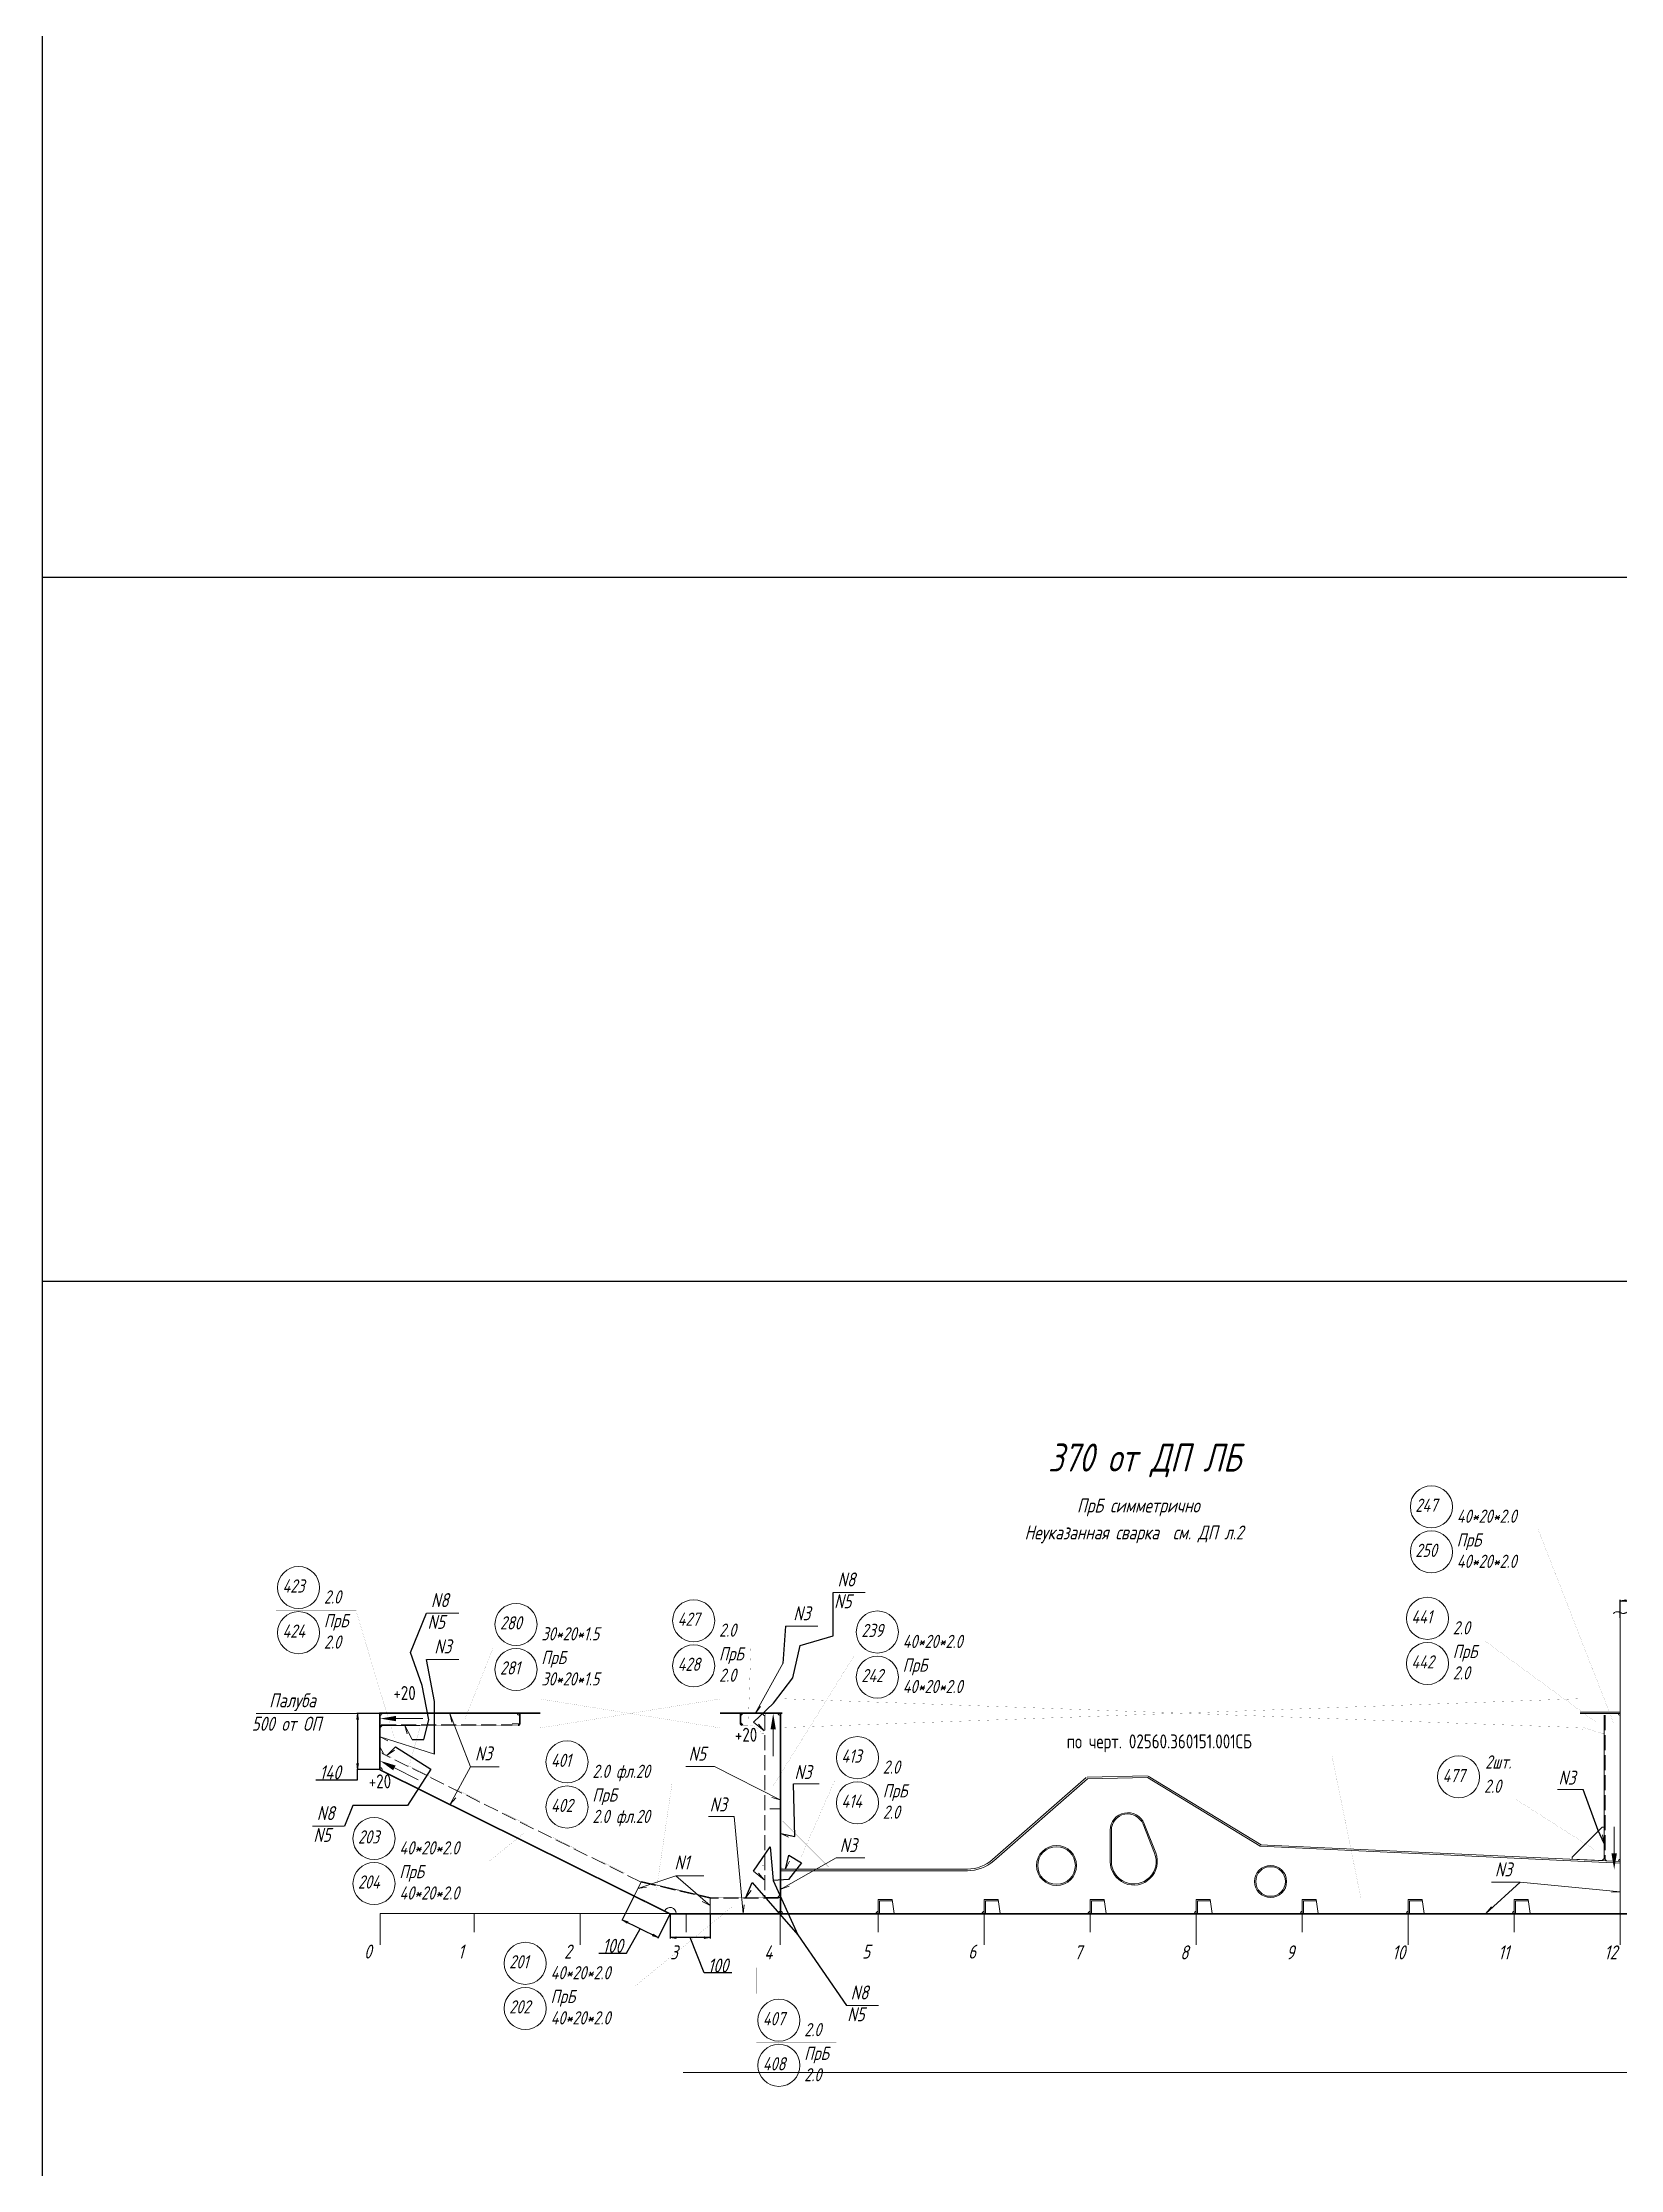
# Model space of a CAD drawing. Header units: millimetres. Extents: x 77380 to 135900, y -26587 to 17301.
# Drawn here: x 81559 to 85504, y -16652 to -11336 of the extents above; entities that cross this region are included whole.
import ezdxf

# ---------------------------------------------------------------- set-up
doc = ezdxf.new("R2010")
doc.units = ezdxf.units.MM
for name, pattern in [('K5LT32768', [0]), ('K5LT32769', [50, 37.5, -12.5]), ('K5LT32770', [0]), ('K5LT32771', [50, 37.5, -12.5]), ('K5LT32772', [0]), ('K5LT32773', [50, 37.5, -12.5]), ('K5LT32774', [850.2, 600, -125, 0.2, -125]), ('K5LT32777', [0]), ('K5LT32780', [0]), ('K5LT32781', [0]), ('K5LT32831', [0]), ('K5LT32835', [0]), ('K5LT_THIN', [0])]:
    doc.linetypes.add(name, pattern=pattern)
doc.layers.add('-1', color=7, linetype='Continuous')
doc.layers.add('4001', color=7, linetype='Continuous')
doc.layers.add('РАЗМЕРЫ', color=3, linetype='Continuous', lineweight=25)
doc.styles.add('KDIMTEXTSTYLE', font='GOST_AU.SHX', dxfattribs={"width": 0.96, "oblique": 15, "height": 5})
doc.styles.add('KTEXTSTYLE', font='GOST_AU.SHX', dxfattribs={"width": 0.96, "height": 5})
doc.dimstyles.new('KDIMSTYLE (1.00)', dxfattribs={"dimtxt": 5, "dimasz": 1, "dimexe": 2, "dimexo": 0, "dimgap": 1, "dimtad": 1, "dimtxsty": 'KDIMTEXTSTYLE', "dimsah": 1, "dimcen": 0, "dimdle": 1, "dimadec": 0, "dimazin": 0, "dimtfac": 0.667, "dimtmove": 0, "dimatfit": 3, "dimfxl": 1, "dimtvp": 1, "dimtolj": 1, "dimtzin": 0, "dimarcsym": 0})

# ---------------------------------------------------------------- blocks, each defined once
blk = doc.blocks.new('KDIMARROW_01')
blk.add_hatch(color=0).paths.add_polyline_path([(0, 0), (-15, 2), (-13.5, 0), (-15, -2)])
at = {"color": 0, "linetype": 'K5LT_THIN', "lineweight": 18}
for p, q in [((-13.5, 0), (-15, 2)), ((-15, 2), (0, 0)), ((0, 0), (-15, -2)), ((-15, -2), (-13.5, 0))]:
    blk.add_line(p, q, dxfattribs=at)
at = {"layer": '4001', "color": 0, "linetype": 'K5LT_THIN', "lineweight": 18}
blk.add_line((0, 0), (-1, 0), dxfattribs=at)
blk = doc.blocks.new('*D600')
at = {"layer": 'Defpoints', "color": 0}
for p in [(85888.1, -15230.4), (85503.1, -15273.1), (85888.1, -15273.1)]:
    blk.add_point(p, dxfattribs=at)
at = {"layer": 'РАЗМЕРЫ', "color": 0, "lineweight": -2}
for p, q in [((85503.1, -15273.1), (85503.1, -15228.4)), ((85504.1, -15230.4), (85887.1, -15230.4)), ((85888.1, -15273.1), (85888.1, -15228.4))]:
    blk.add_line(p, q, dxfattribs=at)
at = {"layer": 'РАЗМЕРЫ', "color": 0, "lineweight": -2, "rotation": 180}
blk.add_blockref('KDIMARROW_01', (85503.1, -15230.4), dxfattribs=at)
at = {"layer": 'РАЗМЕРЫ', "color": 0, "lineweight": -2}
blk.add_blockref('KDIMARROW_01', (85888.1, -15230.4), dxfattribs=at)
at = {"layer": 'РАЗМЕРЫ', "color": 7, "insert": (85695.6, -15211.2), "char_height": 5, "attachment_point": 5, "style": 'KDIMTEXTSTYLE'}
blk.add_mtext('\\A1;\\H35.0;\\W0.965;\\Q15;\\H35.0;\\W0.965;\\Q15;\\Q15;385', dxfattribs=at)
blk = doc.blocks.new('*D601')
at = {"layer": 'Defpoints', "color": 0}
for p in [(83128.1, -16012.1), (83228.1, -16012.1), (83128.1, -16072.5)]:
    blk.add_point(p, dxfattribs=at)
at = {"layer": 'РАЗМЕРЫ', "color": 0, "lineweight": -2}
for p, q in [((83128.1, -16012.1), (83128.1, -16074.5)), ((83228.1, -16012.1), (83228.1, -16074.5)), ((83227.1, -16072.5), (83129.1, -16072.5)), ((83213.1, -16160.6), (83178.1, -16072.5)), ((83282.7, -16160.6), (83213.1, -16160.6))]:
    blk.add_line(p, q, dxfattribs=at)
at = {"layer": 'РАЗМЕРЫ', "color": 0, "lineweight": -2, "rotation": 180}
blk.add_blockref('KDIMARROW_01', (83128.1, -16072.5), dxfattribs=at)
at = {"layer": 'РАЗМЕРЫ', "color": 0, "lineweight": -2}
blk.add_blockref('KDIMARROW_01', (83228.1, -16072.5), dxfattribs=at)
at = {"layer": 'РАЗМЕРЫ', "color": 7, "insert": (83247.9, -16142.1), "char_height": 5, "attachment_point": 5, "style": 'KDIMTEXTSTYLE'}
blk.add_mtext('\\A1;\\H35.0;\\W0.965;\\Q15;\\Q15;\\H35.0;\\W0.965;\\Q15;100\\H35.0;\\W0.965;\\Q15;\\Q15;', dxfattribs=at)
blk = doc.blocks.new('*D602')
at = {"layer": 'Defpoints', "color": 0}
for p in [(83038.5, -15967.7), (83008.6, -16028), (83128.1, -16012.1)]:
    blk.add_point(p, dxfattribs=at)
at = {"layer": 'РАЗМЕРЫ', "color": 0, "lineweight": -2}
for p, q in [((83038.5, -15967.7), (83007.7, -16029.8)), ((83097.2, -16072.1), (83009.5, -16028.5)), ((83019.5, -16111.3), (83053.3, -16050.3)), ((83128.1, -16012.1), (83097.2, -16074.3)), ((82949.8, -16111.3), (83019.5, -16111.3))]:
    blk.add_line(p, q, dxfattribs=at)
for p, rotation in [((83008.6, -16028), 153.5928071572205), ((83098.1, -16072.5), 333.5928071572205)]:
    blk.add_blockref('KDIMARROW_01', p, dxfattribs=dict(at, rotation=rotation))
at = {"layer": 'РАЗМЕРЫ', "color": 7, "insert": (82984.6, -16092.8), "char_height": 5, "attachment_point": 5, "style": 'KDIMTEXTSTYLE'}
blk.add_mtext('\\A1;\\H35.0;\\W0.965;\\Q15;\\Q15;\\H35.0;\\W0.965;\\Q15;100\\H35.0;\\W0.965;\\Q15;\\Q15;', dxfattribs=at)
blk = doc.blocks.new('*D603')
at = {"layer": 'Defpoints', "color": 0}
for p in [(82401.6, -15512.1), (82346.9, -15652.1), (82401.6, -15652.1)]:
    blk.add_point(p, dxfattribs=at)
at = {"layer": 'РАЗМЕРЫ', "color": 0, "lineweight": -2}
for p, q in [((82401.6, -15512.1), (82344.9, -15512.1)), ((82346.9, -15513.1), (82346.9, -15651.1)), ((82242.2, -15677.8), (82346.9, -15677.8)), ((82401.6, -15652.1), (82344.9, -15652.1)), ((82346.9, -15677.8), (82346.9, -15652.1))]:
    blk.add_line(p, q, dxfattribs=at)
for p, rotation in [((82346.9, -15512.1), 90), ((82346.9, -15652.1), 270)]:
    blk.add_blockref('KDIMARROW_01', p, dxfattribs=dict(at, rotation=rotation))
at = {"layer": 'РАЗМЕРЫ', "color": 7, "insert": (82278.3, -15659.3), "char_height": 5, "attachment_point": 5, "style": 'KDIMTEXTSTYLE'}
blk.add_mtext('\\A1;\\H35.0;\\W0.965;\\Q15;\\Q15;\\H35.0;\\W0.965;\\Q15;140\\H35.0;\\W0.965;\\Q15;\\Q15;', dxfattribs=at)
blk = doc.blocks.new('U42')
blk.add_hatch(color=7).paths.add_polyline_path([(103293.5, 17840.9), (103306.8, 17840.9), (103300.1, 17880.9)])
at = {"color": 7, "linetype": 'K5LT32831', "lineweight": 9}
blk.add_line((103300.1, 17840.9), (103300.1, 17774.4), dxfattribs=at)
blk = doc.blocks.new('U50')
blk.add_hatch(color=7).paths.add_polyline_path([(102357.4, 17861.5), (102357.4, 17874.8), (102317.4, 17868.1)])
at = {"color": 7, "linetype": 'K5LT32831', "lineweight": 9}
blk.add_line((102357.4, 17868.1), (102423.9, 17868.1), dxfattribs=at)
blk = doc.blocks.new('U51')
blk.add_hatch(color=7).paths.add_polyline_path([(102350.2, 17738.8), (102356.2, 17750.8), (102317.4, 17762.6)])
at = {"color": 7, "linetype": 'K5LT32831', "lineweight": 9}
blk.add_line((102353.2, 17744.8), (102412.8, 17715.2), dxfattribs=at)
blk = doc.blocks.new('U129')
at = {"color": 7, "linetype": 'K5LT_THIN', "lineweight": 18}
for p, q in [((103457.6, 17519.7), (103318.9, 17441.4)), ((103318.9, 17441.4), (103322.4, 17443.4))]:
    blk.add_line(p, q, dxfattribs=at)
at = {"color": 7, "linetype": 'K5LT32835', "lineweight": 18}
for p, q in [((103318.9, 17441.5), (103319, 17441.4)), ((103318.9, 17441.4), (103318.9, 17441.4)), ((103319, 17441.5), (103319, 17441.5)), ((103319, 17441.5), (103319, 17441.5)), ((103319.2, 17441.7), (103319.1, 17441.6)), ((103319.1, 17441.6), (103319.1, 17441.5)), ((103319.1, 17441.6), (103319.2, 17441.6)), ((103319.1, 17441.6), (103319.1, 17441.5)), ((103319.3, 17441.7), (103319.2, 17441.6)), ((103319.2, 17441.7), (103319.3, 17441.7)), ((103319.2, 17441.7), (103319.3, 17441.6)), ((103319.4, 17441.8), (103319.3, 17441.6)), ((103319.3, 17441.8), (103319.5, 17441.8)), ((103319.3, 17441.8), (103319.4, 17441.7)), ((103319.4, 17441.9), (103319.4, 17441.7)), ((103319.4, 17441.9), (103319.6, 17441.8)), ((103319.6, 17442), (103319.5, 17441.8)), ((103319.5, 17442), (103319.5, 17441.7)), ((103319.5, 17442), (103319.7, 17441.9)), ((103319.5, 17441.9), (103319.7, 17441.8)), ((103319.7, 17442.1), (103319.6, 17441.8)), ((103319.6, 17442.1), (103319.9, 17442)), ((103319.6, 17442), (103319.8, 17441.9)), ((103319.8, 17442.2), (103319.7, 17441.9)), ((103319.7, 17442.2), (103320.1, 17442.1)), ((103319.7, 17442.1), (103320, 17442)), ((103319.9, 17442.3), (103319.8, 17441.9)), ((103319.8, 17442.2), (103320.1, 17442.1)), ((103320, 17442.4), (103319.9, 17442)), ((103320, 17442.3), (103319.9, 17442)), ((103319.9, 17442.3), (103320.3, 17442.2)), ((103319.9, 17442.3), (103320.2, 17442.2)), ((103320.1, 17442.5), (103320, 17442)), ((103320, 17442.4), (103320.4, 17442.3)), ((103320, 17442.3), (103320.4, 17442.2)), ((103320.2, 17442.6), (103320.1, 17442.1)), ((103320.1, 17442.4), (103320.5, 17442.3)), ((103320.4, 17442.7), (103320.2, 17442.2)), ((103320.3, 17442.6), (103320.2, 17442.1)), ((103320.2, 17442.5), (103320.7, 17442.4)), ((103320.2, 17442.5), (103320.6, 17442.4)), ((103320.5, 17442.8), (103320.3, 17442.2)), ((103320.3, 17442.6), (103320.8, 17442.5)), ((103320.3, 17442.6), (103320.8, 17442.5)), ((103320.6, 17442.9), (103320.4, 17442.3)), ((103320.4, 17442.7), (103321, 17442.6)), ((103320.4, 17442.7), (103320.9, 17442.6)), ((103320.7, 17442.9), (103320.5, 17442.3)), ((103320.5, 17442.8), (103321.1, 17442.6)), ((103320.8, 17443.1), (103320.6, 17442.4)), ((103320.7, 17443), (103320.6, 17442.3)), ((103320.6, 17442.9), (103321.2, 17442.7)), ((103320.6, 17442.8), (103321.1, 17442.7)), ((103320.9, 17443.2), (103320.7, 17442.4)), ((103320.7, 17443), (103321.4, 17442.8)), ((103320.7, 17442.9), (103321.3, 17442.8)), ((103321, 17443.2), (103320.8, 17442.5)), ((103320.8, 17443.1), (103321.5, 17442.9)), ((103320.8, 17443), (103321.5, 17442.9)), ((103321.2, 17443.4), (103320.9, 17442.6)), ((103321.1, 17443.3), (103320.9, 17442.5)), ((103320.9, 17443.1), (103321.4, 17443)), ((103321.2, 17443.4), (103321, 17442.6)), ((103321, 17443.2), (103321.3, 17443.2)), ((103321, 17443.2), (103321.4, 17443.1)), ((103321.3, 17443.3), (103321.1, 17442.7)), ((103321.1, 17443.3), (103321.3, 17443.3)), ((103321.1, 17443.3), (103321.3, 17443.2)), ((103321.2, 17443.4), (103321.2, 17443.4)), ((103321.3, 17443.2), (103321.2, 17442.7)), ((103321.4, 17443.1), (103321.3, 17442.7)), ((103321.4, 17443), (103321.3, 17442.8)), ((103321.5, 17443), (103321.4, 17442.8)), ((103321.5, 17442.9), (103321.5, 17442.9))]:
    blk.add_line(p, q, dxfattribs=at)
at = {"color": 7, "linetype": 'K5LT32835', "const_width": 0.18}
blk.add_lwpolyline([(103321.5, 17442.9), (103318.9, 17441.4), (103321.2, 17443.4)], close=True, dxfattribs=at)
blk = doc.blocks.new('U195')
at = {"layer": '4001', "color": 7, "linetype": 'K5LT_THIN', "lineweight": 18}
for p, q in [((103562.4, 17415.9), (103597.4, 17415.9)), ((103562.4, 17380.9), (103562.4, 17415.9)), ((103597.4, 17412.9), (103565.4, 17412.9)), ((103565.4, 17412.9), (103565.4, 17380.9)), ((103597.4, 17415.9), (103597.4, 17412.9)), ((103597.4, 17415.9), (103602.4, 17380.9))]:
    blk.add_line(p, q, dxfattribs=at)
blk.add_arc((103562.4, 17380.9), 5, 90, 179.9998, dxfattribs=at)
blk = doc.blocks.new('U196')
at = {"layer": '4001', "color": 7, "linetype": 'K5LT_THIN', "lineweight": 18}
for p, q in [((103827.4, 17415.9), (103862.4, 17415.9)), ((103827.4, 17380.9), (103827.4, 17415.9)), ((103862.4, 17412.9), (103830.4, 17412.9)), ((103830.4, 17412.9), (103830.4, 17380.9)), ((103862.4, 17415.9), (103862.4, 17412.9)), ((103862.4, 17415.9), (103867.4, 17380.9))]:
    blk.add_line(p, q, dxfattribs=at)
blk.add_arc((103827.4, 17380.9), 5, 90, 179.9998, dxfattribs=at)
blk = doc.blocks.new('U197')
at = {"layer": '4001', "color": 7, "linetype": 'K5LT_THIN', "lineweight": 18}
for p, q in [((104092.4, 17415.9), (104127.4, 17415.9)), ((104092.4, 17380.9), (104092.4, 17415.9)), ((104127.4, 17412.9), (104095.4, 17412.9)), ((104095.4, 17412.9), (104095.4, 17380.9)), ((104127.4, 17415.9), (104127.4, 17412.9)), ((104127.4, 17415.9), (104132.4, 17380.9))]:
    blk.add_line(p, q, dxfattribs=at)
blk.add_arc((104092.4, 17380.9), 5, 90, 179.9998, dxfattribs=at)
blk = doc.blocks.new('U198')
at = {"layer": '4001', "color": 7, "linetype": 'K5LT_THIN', "lineweight": 18}
for p, q in [((104357.4, 17415.9), (104392.4, 17415.9)), ((104357.4, 17380.9), (104357.4, 17415.9)), ((104392.4, 17412.9), (104360.4, 17412.9)), ((104360.4, 17412.9), (104360.4, 17380.9)), ((104392.4, 17415.9), (104392.4, 17412.9)), ((104392.4, 17415.9), (104397.4, 17380.9))]:
    blk.add_line(p, q, dxfattribs=at)
blk.add_arc((104357.4, 17380.9), 5, 90, 179.9998, dxfattribs=at)
blk = doc.blocks.new('U199')
at = {"layer": '4001', "color": 7, "linetype": 'K5LT_THIN', "lineweight": 18}
for p, q in [((104887.4, 17415.9), (104922.4, 17415.9)), ((104887.4, 17380.9), (104887.4, 17415.9)), ((104922.4, 17412.9), (104890.4, 17412.9)), ((104890.4, 17412.9), (104890.4, 17380.9)), ((104922.4, 17415.9), (104922.4, 17412.9)), ((104922.4, 17415.9), (104927.4, 17380.9))]:
    blk.add_line(p, q, dxfattribs=at)
blk.add_arc((104887.4, 17380.9), 5, 90, 179.9998, dxfattribs=at)
blk = doc.blocks.new('U200')
at = {"layer": '4001', "color": 7, "linetype": 'K5LT_THIN', "lineweight": 18}
for p, q in [((105152.4, 17415.9), (105187.4, 17415.9)), ((105152.4, 17380.9), (105152.4, 17415.9)), ((105187.4, 17412.9), (105155.4, 17412.9)), ((105155.4, 17412.9), (105155.4, 17380.9)), ((105187.4, 17415.9), (105187.4, 17412.9)), ((105187.4, 17415.9), (105192.4, 17380.9))]:
    blk.add_line(p, q, dxfattribs=at)
blk.add_arc((105152.4, 17380.9), 5, 90, 179.9998, dxfattribs=at)
blk = doc.blocks.new('U203')
blk.add_hatch(color=7).paths.add_polyline_path([(105395.5, 17530.9), (105408.9, 17530.9), (105402.2, 17490.9)])
at = {"color": 7, "linetype": 'K5LT32831', "lineweight": 9}
blk.add_line((105402.2, 17530.9), (105402.2, 17597.4), dxfattribs=at)
blk = doc.blocks.new('U223')
at = {"layer": '4001', "color": 7, "linetype": 'K5LT_THIN', "lineweight": 18}
for p, q in [((104622.4, 17415.9), (104657.4, 17415.9)), ((104622.4, 17380.9), (104622.4, 17415.9)), ((104657.4, 17412.9), (104625.4, 17412.9)), ((104625.4, 17412.9), (104625.4, 17380.9)), ((104657.4, 17415.9), (104657.4, 17412.9)), ((104657.4, 17415.9), (104662.4, 17380.9))]:
    blk.add_line(p, q, dxfattribs=at)
blk.add_arc((104622.4, 17380.9), 5, 90, 179.9998, dxfattribs=at)

msp = doc.modelspace()

# ---------------------------------------------------------------- linework, layer by layer
at = {"layer": '-1', "color": 1, "lineweight": 0}
msp.add_line((83160.609, -16409.79), (90774.38, -16409.79), dxfattribs=at)
at = {"color": 6}
for p, q in [((90766.474, -12673.031), (81559.429, -12673.031)), ((90766.474, -14432.34), (81559.429, -14432.34))]:
    msp.add_line(p, q, dxfattribs=at)
at = {"color": 7}
for p, q in [((83535.885, -15318.315), (83535.885, -15209.703)), ((82478.841, -15359.435), (82519.587, -15261.254)), ((83416.953, -15294.246), (83409.93, -15387.337)), ((82508.142, -15442.091), (82478.841, -15359.435)), ((83434.957, -15423.048), (83453.395, -15342.559)), ((83453.395, -15342.559), (83535.885, -15318.315)), ((82539.214, -15482.281), (82519.587, -15376.984)), ((82524.654, -15528.318), (82508.142, -15442.091)), ((83386.974, -15486.017), (83434.957, -15423.048)), ((82539.214, -15614.046), (82539.214, -15482.281)), ((83336.37, -15533.905), (83386.974, -15486.017)), ((82512.403, -15577.456), (82524.654, -15528.318)), ((82441.97, -15595.385), (82530.101, -15651.311)), ((82483.032, -15577.456), (82512.403, -15577.456)), ((82530.101, -15651.311), (82471.72, -15741.96)), ((83439.772, -15819.682), (83436.364, -15688.401)), ((85448.231, -15804.406), (85410.037, -15702.455)), ((82335.197, -15741.96), (82314.311, -15793.65)), ((82471.72, -15741.96), (82335.197, -15741.96)), ((83404.605, -15811.984), (83439.772, -15819.682)), ((85463.031, -15837.224), (85448.231, -15804.406)), ((83336.443, -15906.359), (83378.565, -15845.779)), ((83378.565, -15845.779), (83385.585, -15929.954)), ((83416.86, -15901.143), (83424.558, -15865.976)), ((83456.575, -15885.701), (83423.901, -15927.516)), ((83424.558, -15865.976), (83456.575, -15885.701)), ((83317.006, -15972.072), (83332.846, -15934.629)), ((83332.846, -15934.629), (83447.76, -16065.235)), ((83423.901, -15927.516), (83385.585, -15929.954)), ((83385.585, -15929.954), (83447.76, -16065.235)), ((83447.76, -16065.235), (83568.648, -16241.985))]:
    msp.add_line(p, q, dxfattribs=at)
at = {"color": 7, "linetype": 'K5LT_THIN', "lineweight": 18}
for p, q in [((83535.885, -15209.703), (83615.917, -15209.703)), ((83535.885, -15209.703), (83615.917, -15209.703)), ((82519.587, -15261.254), (82599.619, -15261.254)), ((83416.953, -15294.246), (83496.985, -15294.246)), ((82519.587, -15376.984), (82599.619, -15376.984)), ((83409.93, -15387.337), (83340.479, -15512.144)), ((82629.474, -15645.125), (82577.352, -15512.144)), ((82577.352, -15512.144), (82582.376, -15533.563)), ((83340.479, -15512.144), (83353.809, -15494.643)), ((82539.214, -15614.046), (82403.103, -15570.755)), ((82403.103, -15570.755), (82422.903, -15580.345)), ((82483.032, -15577.456), (82465.208, -15542.181)), ((82465.208, -15542.181), (82471.237, -15563.338)), ((83336.37, -15533.905), (83363.104, -15555.604)), ((83363.104, -15555.604), (83348.677, -15538.995)), ((82441.97, -15595.385), (82420.895, -15616.317)), ((82420.895, -15616.317), (82439.154, -15604.046)), ((82629.474, -15645.125), (82578.042, -15739.01)), ((83403.103, -15728.293), (83239.108, -15644.822)), ((84168.466, -15672.135), (83934.385, -15877.333)), ((84171.103, -15675.143), (83937.022, -15880.341)), ((84321.023, -15668.144), (84171.023, -15671.144)), ((84321.103, -15672.143), (84171.103, -15675.143)), ((84603.103, -15844.143), (84321.103, -15672.143)), ((84605.186, -15840.728), (84323.186, -15668.728)), ((82578.042, -15739.01), (82592.78, -15722.677)), ((83403.103, -15728.293), (83382.076, -15721.823)), ((83436.364, -15688.401), (83500.364, -15688.401)), ((85346.037, -15702.455), (85410.037, -15702.455)), ((83224.464, -15769.431), (83288.464, -15769.431)), ((83288.464, -15769.431), (83310.383, -16012.144)), ((84310.179, -15788.936), (84339.109, -15861.373)), ((84341.895, -15860.26), (84312.965, -15787.823)), ((82234.279, -15793.65), (82314.311, -15793.65)), ((83404.605, -15811.984), (83404.605, -15811.984)), ((83404.605, -15811.984), (83424.404, -15821.575)), ((84228.103, -15804.143), (84228.103, -15882.143)), ((84231.103, -15882.143), (84231.103, -15804.143)), ((85503.29, -15882.147), (84603.29, -15840.147)), ((85463.031, -15837.224), (85458.917, -15815.612)), ((83416.86, -15901.143), (83426.451, -15881.344)), ((85503.103, -15886.143), (84603.103, -15844.143)), ((85503.103, -15886.143), (85503.103, -16012.143)), ((83056.359, -15931.778), (83038.537, -15967.669)), ((83142.231, -15918.13), (83047.448, -15949.724)), ((83047.448, -15949.724), (83069.117, -15945.92)), ((83056.359, -15931.778), (83228.103, -15972.072)), ((83142.231, -15918.13), (83212.253, -15918.13)), ((83142.231, -15918.13), (83228.103, -15992.108)), ((83336.443, -15906.359), (83363.177, -15928.059)), ((83363.177, -15928.059), (83348.75, -15911.449)), ((83404.605, -15901.143), (83871.103, -15901.143)), ((83404.605, -16012.143), (83404.605, -15905.143)), ((83404.605, -15905.143), (83871.103, -15905.143)), ((83404.87, -15951.475), (83425.562, -15944.002)), ((85252.575, -15934.067), (85167.435, -16012.143)), ((85252.575, -15934.067), (85503.103, -15958.094)), ((83228.103, -15992.108), (83208.335, -15982.452)), ((83228.103, -15972.072), (83228.103, -16012.144)), ((83310.383, -16012.144), (83313.186, -15990.324)), ((83317.006, -15972.072), (83330.337, -15954.57)), ((83317.006, -15972.072), (83317.006, -15972.072)), ((85167.435, -16012.143), (85181.387, -15995.133)), ((85503.103, -15958.094), (85481.124, -15959.043)), ((85503.103, -16012.143), (83404.605, -16012.143)), ((83568.648, -16241.985), (83648.681, -16241.985))]:
    msp.add_line(p, q, dxfattribs=at)
at = {"color": 7, "linetype": 'K5LT32780', "lineweight": 18}
for p, q in [((83607.566, -15209.703), (83535.885, -15209.703)), ((82591.268, -15261.254), (82519.587, -15261.254)), ((82093.229, -15512.145), (82401.602, -15512.145)), ((82629.474, -15645.125), (82701.155, -15645.125)), ((83167.427, -15644.822), (83239.108, -15644.822)), ((82305.96, -15793.65), (82234.279, -15793.65)), ((83543.313, -15873.352), (83614.994, -15873.352)), ((85180.894, -15934.067), (85252.575, -15934.067)), ((83640.33, -16241.985), (83568.648, -16241.985))]:
    msp.add_line(p, q, dxfattribs=at)
at = {"color": 3, "linetype": 'K5LT32768', "lineweight": 18, "true_color": 0x00ff00}
for p, q in [((85503.103, -16012.144), (85503.103, -15260.679)), ((82803.103, -15510.644), (82401.602, -15510.644)), ((82401.602, -15652.144), (82401.602, -15512.144)), ((82803.103, -15512.144), (82401.602, -15512.144)), ((82403.103, -15652.144), (82403.103, -15512.144)), ((82403.103, -15512.144), (82403.103, -15537.644)), ((82751.602, -15512.144), (82403.103, -15512.144)), ((82751.602, -15537.644), (82751.602, -15512.144)), ((82751.605, -15537.699), (82751.605, -15512.144)), ((82753.103, -15537.699), (82753.103, -15512.144)), ((83408.102, -15510.644), (83253.103, -15510.644)), ((83408.102, -15512.144), (83253.103, -15512.144)), ((83303.103, -15537.699), (83303.103, -15512.144)), ((83304.605, -15537.699), (83304.605, -15512.144)), ((83363.104, -15512.144), (83304.605, -15512.144)), ((83309.603, -15512.144), (83304.605, -15517.144)), ((83363.104, -15517.144), (83358.102, -15512.144)), ((83403.103, -15512.144), (83369.104, -15512.144)), ((83403.103, -16012.144), (83403.103, -15512.144)), ((83403.103, -15972.144), (83403.103, -15512.144)), ((83404.605, -16012.144), (83404.605, -15512.144)), ((85503.103, -15509.144), (85403.103, -15509.144)), ((85503.103, -15512.144), (85403.103, -15512.144)), ((85463.031, -15874.497), (85463.031, -15516.31)), ((85503.103, -15512.144), (85469.104, -15512.144)), ((85503.103, -15902.144), (85503.103, -15512.144)), ((82408.105, -15542.144), (82403.103, -15547.144)), ((82503.103, -15542.144), (82403.103, -15542.144)), ((82403.103, -15542.144), (82403.103, -15607.484)), ((82733.102, -15537.644), (82751.602, -15537.644)), ((83304.605, -15535.644), (83309.603, -15540.645)), ((82403.103, -15597.484), (82412.06, -15611.931)), ((82403.103, -15614.183), (82403.103, -15652.144)), ((82402.215, -15653.936), (83127.215, -16013.936)), ((82403.103, -15652.144), (83047.549, -15972.144)), ((82403.103, -15652.144), (83128.103, -16012.144)), ((85469.104, -15880.57), (85463.031, -15874.497)), ((83404.605, -15908.144), (83404.605, -16012.144)), ((83059.631, -15978.145), (83128.103, -16012.144)), ((83369.104, -15972.144), (83403.103, -15972.144)), ((83403.103, -16012.144), (83403.103, -15978.145)), ((89053.103, -16012.144), (83128.103, -16012.144)), ((83128.103, -16012.144), (83403.103, -16012.144)), ((89053.103, -16014.144), (83128.103, -16014.144)), ((83404.605, -16012.144), (86203.103, -16012.144))]:
    msp.add_line(p, q, dxfattribs=at)
at = {"color": 2, "linetype": 'K5LT32771', "lineweight": 18, "true_color": 0xffff00}
for p, q in [((83365.029, -15516.217), (83365.029, -15968.071)), ((83073.049, -15935.536), (83073.05, -15935.536))]:
    msp.add_line(p, q, dxfattribs=at)
at = {"color": 3, "linetype": 'K5LT32769', "lineweight": 18, "true_color": 0x00ff00}
for p, q in [((85465.029, -15516.217), (85465.029, -15876.495)), ((82406.158, -15540.699), (82733.102, -15540.699)), ((83055.469, -15933.569), (82408.563, -15612.347))]:
    msp.add_line(p, q, dxfattribs=at)
at = {"color": 3, "linetype": 'K5LT32774', "lineweight": 18, "true_color": 0x00ff00}
for p, q in [((83377.606, -15750.644), (83403.103, -15750.644)), ((85503.103, -15904.044), (85503.103, -16012.144))]:
    msp.add_line(p, q, dxfattribs=at)
at = {"color": 2, "linetype": 'K5LT32770', "lineweight": 18, "true_color": 0xffff00}
for p, q in [((85382.953, -15871.531), (85457.953, -15796.531)), ((85457.953, -15796.531), (85463.031, -15796.531)), ((85382.953, -15876.532), (85382.953, -15871.531)), ((85457.985, -15880.033), (85382.953, -15876.532)), ((85463.277, -15874.743), (85457.985, -15880.033))]:
    msp.add_line(p, q, dxfattribs=at)
at = {"color": 1, "linetype": 'K5LT32773', "lineweight": 18, "true_color": 0xff0000}
for p in [(83055.469, -15933.569), (83399.029, -15974.071)]:
    msp.add_line(p, (83228.103, -15974.071), dxfattribs=at)
at = {"color": 1, "linetype": 'K5LT32781', "lineweight": 0, "true_color": 0xff0000}
for p, q in [((82403.103, -16012.144), (82403.103, -16090.269)), ((82403.103, -16012.144), (90016.874, -16012.144)), ((82638.103, -16012.144), (82638.103, -16059.019)), ((82903.103, -16012.144), (82903.103, -16090.269)), ((83168.103, -16012.144), (83168.103, -16059.019)), ((83403.103, -16012.144), (83403.103, -16090.269)), ((83648.103, -16012.144), (83648.103, -16059.019)), ((83913.103, -16012.144), (83913.103, -16090.269)), ((84178.103, -16012.144), (84178.103, -16059.019)), ((84443.103, -16012.144), (84443.103, -16090.269)), ((84708.103, -16012.144), (84708.103, -16059.019)), ((84973.103, -16012.144), (84973.103, -16090.269)), ((85238.103, -16012.144), (85238.103, -16059.019)), ((85503.103, -16012.144), (85503.103, -16090.269))]:
    msp.add_line(p, q, dxfattribs=at)
at = {"color": 6}
msp.add_lwpolyline([(81559.429, -6632.614), (90766.474, -6632.614), (90766.474, -26587.353), (81559.429, -26587.353)], close=True, dxfattribs=at)
at = {"color": 1, "linetype": 'K5LT32772', "true_color": 0xff0000, "const_width": 0.18}
for points in [[(84974.675, -15051.994), (85297.902, -15051.994), (85487.759, -15539.485)], [(82143.042, -15253.86), (82342.839, -15253.86), (82438.93, -15574.814)], [(83009.776, -15345.917), (82686.549, -15345.917), (82614.808, -15527.378)], [(83130.654, -15336.703), (83330.452, -15336.703), (83323.894, -15527.755)], [(84964.815, -15330.817), (85164.612, -15330.817), (85440.481, -15532.357)], [(83913.021, -15364.977), (83589.794, -15364.977), (83385.236, -15693.894)], [(85408.102, -15512.144), (85408.102, -15552.144), (85410.104, -15552.144), (85410.104, -15512.144)], [(83739.792, -15679.03), (83539.995, -15679.03), (83455.149, -15871.589)], [(82814.05, -15689.599), (83132.537, -15689.599), (83093.867, -15953.82)], [(85042.695, -15726.903), (85242.492, -15726.903), (85438.364, -15852.143)], [(82331.66, -15881.002), (82676.761, -15881.002), (82763.785, -15810.291)], [(82709.683, -16193.115), (83041.393, -16193.115), (83283.102, -15995.144)], [(83403.103, -15978.145), (83397.03, -15972.072), (83228.103, -15972.072)], [(83543.462, -16335.369), (83343.665, -16335.369), (83342.633, -15962.323)]]:
    msp.add_lwpolyline(points, dxfattribs=at)
at = {"color": 7, "linetype": 'K5LT32780', "const_width": 0.18}
for points in [[(83253.103, -15548.295), (83253.103, -15475.993), (82803.103, -15548.295), (82803.103, -15475.993)], [(85403.103, -15547.545), (85403.103, -15475.243), (83408.102, -15547.545), (83408.102, -15475.243)]]:
    msp.add_lwpolyline(points, close=True, dxfattribs=at)
at = {"color": 3, "linetype": 'K5LT32768', "true_color": 0x00ff00, "const_width": 0.18}
for points in [[(83304.605, -15512.144), (83304.605, -15537.144), (83304.605, -15540.645)], [(83363.104, -15562.144), (83363.104, -15537.144), (83363.104, -15512.144)], [(85469.104, -15512.144), (85463.031, -15518.217), (85463.031, -15874.497)], [(82403.103, -15537.644), (82407.659, -15542.199), (82733.102, -15542.199), (82733.102, -15537.644)], [(82474.758, -15643.064), (82476.98, -15638.585), (82503.103, -15547.144), (82503.103, -15542.144)], [(82748.605, -15542.199), (82733.16, -15542.199), (82733.16, -15540.699), (82748.605, -15540.699)], [(83307.604, -15542.199), (83323.049, -15542.199), (83323.049, -15540.699), (83307.604, -15540.699)], [(82403.103, -15607.484), (82420.895, -15616.317), (82474.758, -15643.064)], [(83056.359, -15931.778), (82411.242, -15611.445), (82403.103, -15614.183)]]:
    msp.add_lwpolyline(points, dxfattribs=at)
at = {"color": 2, "linetype": 'K5LT32770', "true_color": 0xffff00, "const_width": 0.18}
for points in [[(83369.104, -15512.144), (83363.031, -15518.217), (83363.031, -15966.071), (83369.104, -15972.144)], [(85458.102, -15512.144), (85415.103, -15512.144), (85410.104, -15517.144), (85410.104, -15547.144), (85458.102, -15562.144), (85463.104, -15562.144), (85463.104, -15517.144), (85458.102, -15512.144)], [(83409.603, -15901.143), (83524.603, -15901.143), (83524.603, -15896.143), (83409.603, -15781.143), (83404.605, -15781.143), (83404.605, -15896.143), (83409.603, -15901.143)], [(83283.102, -15972.072), (83283.102, -15967.144), (83358.102, -15892.144), (83363.104, -15892.144), (83363.104, -15967.144), (83358.174, -15972.072)]]:
    msp.add_lwpolyline(points, dxfattribs=at)
at = {"color": 3, "linetype": 'K5LT32777', "true_color": 0x00ff00, "const_width": 0.18}
msp.add_lwpolyline([(83304.605, -15540.645), (83321.411, -15540.645, -0.22168964), (83352.053, -15554.933), (83358.102, -15562.144), (83363.104, -15562.144)], format="xyb", dxfattribs=at)
at = {"color": 7, "linetype": 'K5LT32780', "const_width": 0.18}
msp.add_lwpolyline([(84094.103, -15619.437), (84782.86, -15619.437), (84855.241, -15975.608)], dxfattribs=at)
at = {"color": 1, "linetype": 'K5LT32772', "lineweight": 18, "true_color": 0xff0000}
for centre in [(85031.035, -14995.634), (85031.035, -15108.354), (82199.402, -15197.5), (82199.402, -15310.22), (82742.909, -15289.557), (83187.014, -15280.342), (83646.154, -15308.617), (85021.175, -15274.457), (82742.909, -15402.277), (83187.014, -15393.063), (85021.175, -15387.177), (83646.154, -15421.337), (83596.355, -15622.67), (82870.411, -15633.238), (85099.055, -15670.543), (83596.355, -15735.39), (82870.411, -15745.959), (82388.02, -15824.642), (82388.02, -15937.362), (82766.044, -16136.756), (82766.044, -16249.476), (83400.025, -16279.009), (83400.025, -16391.729)]:
    msp.add_circle(centre, 52.603, dxfattribs=at)
at = {"color": 7, "linetype": 'K5LT_THIN', "lineweight": 18}
for centre, radius in [((84094.103, -15892.143), 50), ((84094.103, -15892.143), 47), ((84629.103, -15932.143), 40), ((84629.103, -15932.143), 37)]:
    msp.add_circle(centre, radius, dxfattribs=at)
at = {"color": 3, "linetype": 'K5LT32768', "lineweight": 18, "true_color": 0x00ff00}
for centre, radius, start, end in [((82403.103, -15512.145), 4.999, 270.001312, 0.011813), ((82751.602, -15512.145), 4.999, 179.98819, 269.998688), ((83403.103, -15512.145), 4.999, 179.98819, 269.998688), ((85503.103, -15512.145), 4.999, 179.98819, 269.998688), ((82748.605, -15537.7), 4.498, 270.00119, 0.01823), ((82748.605, -15537.699), 3, 269.998352, 0.001645), ((83307.604, -15537.698), 4.501, 180.014938, 270.004486), ((83307.604, -15537.699), 3, 179.998352, 270.001648), ((82403.103, -15652.144), 4.999, 333.581512, 89.99472), ((85503.29, -15882.147), 4.999, 90.001312, 180.01181), ((83128.103, -16012.143), 15, 359.980927, 153.602325), ((83403.103, -15972.143), 4.999, 90.001305, 180.01181), ((83403.103, -16012.143), 4.999, 90.005035, 180.012451), ((83404.605, -16012.143), 4.999, 359.98819, 89.998695)]:
    msp.add_arc(centre, radius, start, end, dxfattribs=at)
at = {"color": 7, "linetype": 'K5LT_THIN', "lineweight": 18}
for centre, radius, start, end in [((84272.103, -15804.143), 44, 21.771054, 180), ((84272.103, -15804.143), 41, 21.771054, 180), ((84272.103, -15804.143), 44, 0, 0.491088), ((83871.103, -15805.143), 96, 270, 311.238115), ((83871.103, -15805.143), 100, 270, 311.238115), ((84287.103, -15882.143), 59, 180, 21.771054), ((84287.103, -15882.143), 56, 180, 21.771054), ((83648.103, -16012.144), 5, 0.000223, 0.01342)]:
    msp.add_arc(centre, radius, start, end, dxfattribs=at)
at = {"color": 7, "linetype": 'K5LT32780', "lineweight": 18}
msp.add_open_spline([(85485.24, -15262.072), (85487.521, -15260.731), (85490.304, -15258.917), (85493.83, -15257.925), (85495.147, -15257.73), (85496.268, -15257.702), (85497.331, -15257.81), (85498.474, -15258.061), (85499.88, -15258.521), (85501.742, -15259.316), (85503.938, -15260.39), (85506.226, -15261.413), (85508.163, -15262.015), (85509.682, -15262.224), (85510.938, -15262.245), (85512.258, -15262.125), (85513.758, -15261.826), (85515.559, -15261.274), (85518.731, -15259.966), (85521.203, -15258.576), (85522.987, -15257.586)], degree=3, knots=[0, 0, 0, 0, 3.97393647, 4.78669493, 5.4075024, 5.9404964, 6.44259612, 6.98562283, 7.66889167, 8.62974461, 9.97956407, 11.28900754, 12.33652923, 12.96858194, 13.55251157, 14.19178056, 14.92754347, 15.81338849, 16.9759929, 20, 20, 20, 20], dxfattribs=at)

# ---------------------------------------------------------------- block references
for name in ['U50', 'U42', 'U51', 'U203', 'U129', 'U195', 'U196', 'U197', 'U198', 'U223', 'U199', 'U200']:
    msp.add_blockref(name, (-19914.278, -33393.031))

# ---------------------------------------------------------------- texts
at = {"color": 7, "attachment_point": 1, "style": 'KTEXTSTYLE'}
for s, insert, char_height in [('\\H3.5;\\W0.965;\\Q15;\\Q15;\\H70.00;370 от ДП ЛБ', (84072.885, -14837.46), 2.5), ('\\H3.5;\\W0.965;\\Q15;\\Q15;\\H35.00;ПрБ симметрично', (84145.223, -14974.868), 2.5), ('\\H3.5;\\W0.965;\\Q15;\\Q15;\\H33.00;{\\c255;247}', (84990.899, -14975.159), 2.5), ('{\\H35x;\\Q15;\\W0.965;Неуказанная сварка  см. ДП л.2}', (84014.177, -15042.282), 1), ('\\H3.5;\\W0.965;\\Q15;\\Q15;\\H33.00;{\\c255;40*20*2.0}', (85094.44, -15002.556), 2.5), ('\\H3.5;\\W0.965;\\Q15;\\Q15;\\H33.00;{\\c255;250}', (84990.899, -15087.878), 2.5), ('\\H3.5;\\W0.965;\\Q15;\\Q15;\\H33.00;{\\c16711935;ПрБ}', (85094.44, -15061.833), 2.5), ('\\H3.5;\\W0.965;\\Q15;\\Q15;\\H33.00;{\\c255;40*20*2.0}', (85094.44, -15115.275), 2.5), ('\\H3.5;\\W0.965;\\Q15;\\Q15;\\H33.00;{\\c255;423}', (82159.266, -15177.024), 2.5), ('\\H3.5;\\W0.965;\\Q15;\\Q15;\\H33.00;{\\c255;2.0}', (82262.807, -15204.422), 2.5), ('{\\H14x;\\Q15;\\W0.965;N8}', (83546.765, -15159.775), 2.5), ('{\\H14x;\\Q15;\\W0.965;N8}', (82530.468, -15211.326), 2.5), ('{\\H14x;\\Q15;\\W0.965;N3}', (83436.184, -15244.318), 2.5), ('{\\H14x;\\Q15;\\W0.965;N5}', (83538.156, -15214.261), 2.5), ('\\H3.5;\\W0.965;\\Q15;\\Q15;\\H33.00;{\\c255;441}', (84981.039, -15253.981), 2.5), ('\\H3.5;\\W0.965;\\Q15;\\Q15;\\H33.00;{\\c255;424}', (82159.266, -15289.745), 2.5), ('\\H3.5;\\W0.965;\\Q15;\\Q15;\\H33.00;{\\c16711935;ПрБ}', (82262.807, -15263.699), 2.5), ('{\\H14x;\\Q15;\\W0.965;N5}', (82521.858, -15265.812), 2.5), ('\\H3.5;\\W0.965;\\Q15;\\Q15;\\H33.00;{\\c255;280}', (82702.774, -15269.082), 2.5), ('\\H3.5;\\W0.965;\\Q15;\\Q15;\\H33.00;{\\c255;30*20*1.5}', (82806.315, -15296.479), 2.5), ('\\H3.5;\\W0.965;\\Q15;\\Q15;\\H33.00;{\\c255;427}', (83146.879, -15259.867), 2.5), ('\\H3.5;\\W0.965;\\Q15;\\Q15;\\H33.00;{\\c255;2.0}', (83250.419, -15287.264), 2.5), ('\\H3.5;\\W0.965;\\Q15;\\Q15;\\H33.00;{\\c255;239}', (83606.018, -15288.142), 2.5), ('\\H3.5;\\W0.965;\\Q15;\\Q15;\\H33.00;{\\c255;2.0}', (85084.58, -15281.378), 2.5), ('\\H3.5;\\W0.965;\\Q15;\\Q15;\\H33.00;{\\c255;2.0}', (82262.807, -15317.142), 2.5), ('{\\H14x;\\Q15;\\W0.965;N3}', (82538.819, -15327.056), 2.5), ('\\H3.5;\\W0.965;\\Q15;\\Q15;\\H33.00;{\\c16711935;ПрБ}', (82806.315, -15355.756), 2.5), ('\\H3.5;\\W0.965;\\Q15;\\Q15;\\H33.00;{\\c16711935;ПрБ}', (83250.42, -15346.542), 2.5), ('\\H3.5;\\W0.965;\\Q15;\\Q15;\\H33.00;{\\c255;40*20*2.0}', (83709.559, -15315.538), 2.5), ('\\H3.5;\\W0.965;\\Q15;\\Q15;\\H33.00;{\\c16711935;ПрБ}', (85084.58, -15340.656), 2.5), ('\\H3.5;\\W0.965;\\Q15;\\Q15;\\H33.00;{\\c255;281}', (82702.774, -15381.802), 2.5), ('\\H3.5;\\W0.965;\\Q15;\\Q15;\\H33.00;{\\c255;30*20*1.5}', (82806.315, -15409.198), 2.5), ('\\H3.5;\\W0.965;\\Q15;\\Q15;\\H33.00;{\\c255;428}', (83146.879, -15372.587), 2.5), ('\\H3.5;\\W0.965;\\Q15;\\Q15;\\H33.00;{\\c255;2.0}', (83250.419, -15399.985), 2.5), ('\\H3.5;\\W0.965;\\Q15;\\Q15;\\H33.00;{\\c255;242}', (83606.018, -15400.861), 2.5), ('\\H3.5;\\W0.965;\\Q15;\\Q15;\\H33.00;{\\c16711935;ПрБ}', (83709.559, -15374.816), 2.5), ('\\H3.5;\\W0.965;\\Q15;\\Q15;\\H33.00;{\\c255;442}', (84981.039, -15366.701), 2.5), ('\\H3.5;\\W0.965;\\Q15;\\Q15;\\H33.00;{\\c255;2.0}', (85084.58, -15394.099), 2.5), ('\\H3.5;\\W0.965;\\Q15;\\Q15;\\H35.00;Палуба', (82125.912, -15461.74), 2.5), ('\\H3.5;\\W0.965;\\Q15;\\Q0;\\H35.00;+20', (82436.521, -15443.535), 2.5), ('\\H3.5;\\W0.965;\\Q15;\\Q15;\\H33.00;{\\c255;40*20*2.0}', (83709.559, -15428.258), 2.5), ('\\H3.5;\\W0.965;\\Q15;\\Q15;\\H35.00;500 от ОП', (82082.13, -15520.351), 2.5), ('\\H3.5;\\W0.965;\\Q15;\\Q0;\\H35.00;+20', (83290.114, -15547.897), 2.5), ('\\H3.5;\\W0.965;\\Q15;\\Q0;\\H35.00;по черт. 02560.360151.001СБ', (84119.312, -15564.437), 2.5), ('\\H3.5;\\W0.965;\\Q15;\\Q15;\\H35.00;N3', (82640.445, -15594.557), 2.5), ('\\H3.5;\\W0.965;\\Q15;\\Q15;\\H33.00;{\\c255;401}', (82830.275, -15612.763), 2.5), ('\\H3.5;\\W0.965;\\Q15;\\Q15;\\H35.00;N5', (83174.398, -15595.254), 2.5), ('\\H3.5;\\W0.965;\\Q15;\\Q15;\\H33.00;{\\c255;413}', (83556.22, -15602.194), 2.5), ('\\H3.5;\\W0.965;\\Q15;\\Q15;\\H33.00;{\\c255;2.0}', (83659.76, -15629.592), 2.5), ('\\H3.5;\\W0.965;\\Q15;\\Q15;\\H33.00;2шт.', (85165.657, -15616.831), 2.5), ('\\H3.5;\\W0.965;\\Q15;\\Q0;\\H35.00;+20', (82375.052, -15664.353), 2.5), ('\\H3.5;\\W0.965;\\Q15;\\Q15;\\H33.00;{\\c255;2.0 фл.20}', (82933.815, -15640.16), 2.5), ('\\H3.5;\\W0.965;\\Q15;\\Q15;\\H35.00;N3', (83439.003, -15641.115), 2.5), ('\\H3.5;\\W0.965;\\Q15;\\Q15;\\H33.00;{\\c255;477}', (85058.997, -15650.963), 2.5), ('\\H3.5;\\W0.965;\\Q15;\\Q15;\\H33.00;{\\c255;2.0}', (85162.46, -15677.465), 2.5), ('\\H3.5;\\W0.965;\\Q15;\\Q15;\\H35.00;N3', (85348.676, -15655.168), 2.5), ('\\H3.5;\\W0.965;\\Q15;\\Q15;\\H33.00;{\\c255;402}', (82830.275, -15725.483), 2.5), ('\\H3.5;\\W0.965;\\Q15;\\Q15;\\H33.00;{\\c16711935;ПрБ}', (82933.816, -15699.438), 2.5), ('\\H3.5;\\W0.965;\\Q15;\\Q15;\\H35.00;N3', (83227.103, -15722.144), 2.5), ('\\H3.5;\\W0.965;\\Q15;\\Q15;\\H33.00;{\\c255;414}', (83556.22, -15714.915), 2.5), ('\\H3.5;\\W0.965;\\Q15;\\Q15;\\H33.00;{\\c16711935;ПрБ}', (83659.761, -15688.869), 2.5), ('{\\H14x;\\Q15;\\W0.965;N8}', (82245.16, -15743.722), 2.5), ('\\H3.5;\\W0.965;\\Q15;\\Q15;\\H33.00;{\\c255;2.0 фл.20}', (82933.815, -15752.881), 2.5), ('\\H3.5;\\W0.965;\\Q15;\\Q15;\\H33.00;{\\c255;2.0}', (83659.76, -15742.312), 2.5), ('{\\H14x;\\Q15;\\W0.965;N5}', (82236.55, -15798.208), 2.5), ('\\H3.5;\\W0.965;\\Q15;\\Q15;\\H33.00;{\\c255;203}', (82347.884, -15804.167), 2.5), ('\\H3.5;\\W0.965;\\Q15;\\Q15;\\H33.00;{\\c255;40*20*2.0}', (82451.425, -15831.564), 2.5), ('\\H3.5;\\W0.965;\\Q15;\\Q15;\\H35.00;N3', (83552.284, -15823.784), 2.5), ('\\H3.5;\\W0.965;\\Q15;\\Q15;\\H33.00;{\\c16711935;ПрБ}', (82451.425, -15890.841), 2.5), ('\\H3.5;\\W0.965;\\Q15;\\Q15;\\H35.00;N1', (83138.951, -15867.144), 2.5), ('\\H3.5;\\W0.965;\\Q15;\\Q15;\\H35.00;N3', (85189.866, -15884.499), 2.5), ('\\H3.5;\\W0.965;\\Q15;\\Q15;\\H33.00;{\\c255;204}', (82347.884, -15916.886), 2.5), ('\\H3.5;\\W0.965;\\Q15;\\Q15;\\H33.00;{\\c255;40*20*2.0}', (82451.425, -15944.283), 2.5), ('\\H3.5;\\W0.965;\\Q15;\\Q15;\\H33.00;{\\c255;201}', (82725.908, -16116.28), 2.5), ('\\H3.5;\\W0.965;\\Q15;\\Q15;\\H33.00;{\\c255;40*20*2.0}', (82829.449, -16143.677), 2.5), ('\\H3.5;\\W0.965;\\Q15;\\Q15;\\H33.00;{\\c16711935;ПрБ}', (82829.449, -16202.954), 2.5), ('{\\H14x;\\Q15;\\W0.965;N8}', (83579.529, -16192.057), 2.5), ('\\H3.5;\\W0.965;\\Q15;\\Q15;\\H33.00;{\\c255;202}', (82725.908, -16229), 2.5), ('\\H3.5;\\W0.965;\\Q15;\\Q15;\\H33.00;{\\c255;40*20*2.0}', (82829.449, -16256.397), 2.5), ('\\H3.5;\\W0.965;\\Q15;\\Q15;\\H33.00;{\\c255;407}', (83359.889, -16258.533), 2.5), ('{\\H14x;\\Q15;\\W0.965;N5}', (83570.92, -16246.543), 2.5), ('\\H3.5;\\W0.965;\\Q15;\\Q15;\\H33.00;{\\c255;2.0}', (83463.43, -16285.931), 2.5), ('\\H3.5;\\W0.965;\\Q15;\\Q15;\\H33.00;{\\c255;408}', (83359.889, -16371.254), 2.5), ('\\H3.5;\\W0.965;\\Q15;\\Q15;\\H33.00;{\\c16711935;ПрБ}', (83463.43, -16345.208), 2.5), ('\\H3.5;\\W0.965;\\Q15;\\Q15;\\H33.00;{\\c255;2.0}', (83463.43, -16398.651), 2.5)]:
    msp.add_mtext(s, dxfattribs=dict(at, insert=insert, char_height=char_height))
at = {"color": 7, "char_height": 2.5, "attachment_point": 1, "rotation": 359.999999, "style": 'KTEXTSTYLE'}
for s, insert in [('\\H3.5;\\W0.965;\\Q15;\\Q15;\\H35.00;{\\c255;0}', (82363.208, -16089.78)), ('\\H3.5;\\W0.965;\\Q15;\\Q15;\\H35.00;{\\c255;1}', (82598.208, -16089.78)), ('\\H3.5;\\W0.965;\\Q15;\\Q15;\\H35.00;{\\c255;2}', (82863.208, -16089.78)), ('\\H3.5;\\W0.965;\\Q15;\\Q15;\\H35.00;{\\c255;3}', (83128.208, -16091.78)), ('\\H3.5;\\W0.965;\\Q15;\\Q15;\\H35.00;{\\c255;4}', (83363.208, -16091.78)), ('\\H3.5;\\W0.965;\\Q15;\\Q15;\\H35.00;{\\c255;5}', (83608.209, -16089.782)), ('\\H3.5;\\W0.965;\\Q15;\\Q15;\\H35.00;{\\c255;6}', (83873.208, -16089.782)), ('\\H3.5;\\W0.965;\\Q15;\\Q15;\\H35.00;{\\c255;7}', (84138.208, -16091.78)), ('\\H3.5;\\W0.965;\\Q15;\\Q15;\\H35.00;{\\c255;8}', (84403.208, -16091.78)), ('\\H3.5;\\W0.965;\\Q15;\\Q15;\\H35.00;{\\c255;9}', (84668.208, -16091.78)), ('\\H3.5;\\W0.965;\\Q15;\\Q15;\\H35.00;{\\c255;10}', (84933.208, -16091.78)), ('\\H3.5;\\W0.965;\\Q15;\\Q15;\\H35.00;{\\c255;11}', (85198.208, -16091.78)), ('\\H3.5;\\W0.965;\\Q15;\\Q15;\\H35.00;{\\c255;12}', (85463.208, -16091.78))]:
    msp.add_mtext(s, dxfattribs=dict(at, insert=insert))

# ---------------------------------------------------------------- dimensions: what is measured, and where the dimension line sits
at = {"layer": 'РАЗМЕРЫ', "color": 7}
dim = msp.add_linear_dim(base=(85888.104, -15230.441), p1=(85503.103, -15273.057), p2=(85888.104, -15273.057), text='\\H35.0;\\W0.965;\\Q15;\\H35.0;\\W0.965;\\Q15;\\Q15;385', dimstyle='KDIMSTYLE (1.00)', override={"dimscale": 1, "dimexo": 0, "dimblk1": 'KDIMARROW_01', "dimblk2": 'KDIMARROW_01', "dimse1": 0, "dimse2": 0, "dimclrt": 7, "dimtolj": 1}, dxfattribs=at)
dim.commit()
dim.dimension.update_dxf_attribs({"geometry": '*D600', "text_midpoint": (85695.603, -15230.441), "dimtype": 160})
for base, p1, p2, angle, picture, middle, dimtype in [((82346.854, -15652.144), (82401.602, -15512.144), (82401.602, -15652.144), 90, '*D603', (82278.25, -15677.803), 160), ((83008.555, -16028.048), (83128.103, -16012.144), (83038.537, -15967.669), 153.592807, '*D602', (83018.451, -16111.283), 161)]:
    dim = msp.add_linear_dim(base=base, p1=p1, p2=p2, angle=angle, dimstyle='KDIMSTYLE (1.00)', override={"dimscale": 1, "dimexo": 0, "dimtoh": 1, "dimpost": '\\H35.0;\\W0.965;\\Q15;\\Q15;\\H35.0;\\W0.965;\\Q15;<>\\H35.0;\\W0.965;\\Q15;\\Q15;', "dimblk1": 'KDIMARROW_01', "dimblk2": 'KDIMARROW_01', "dimse1": 0, "dimse2": 0, "dimclrt": 7, "dimtmove": 1, "dimtolj": 1}, dxfattribs=at)
    dim.commit()
    dim.dimension.update_dxf_attribs({"geometry": picture, "text_midpoint": middle, "dimtype": dimtype})
dim = msp.add_linear_dim(base=(83128.103, -16072.522), p1=(83228.103, -16012.144), p2=(83128.103, -16012.143), dimstyle='KDIMSTYLE (1.00)', override={"dimscale": 1, "dimexo": 0, "dimtoh": 1, "dimpost": '\\H35.0;\\W0.965;\\Q15;\\Q15;\\H35.0;\\W0.965;\\Q15;<>\\H35.0;\\W0.965;\\Q15;\\Q15;', "dimblk1": 'KDIMARROW_01', "dimblk2": 'KDIMARROW_01', "dimse1": 0, "dimse2": 0, "dimclrt": 7, "dimtmove": 1, "dimtolj": 1}, dxfattribs=at)
dim.commit()
dim.dimension.update_dxf_attribs({"geometry": '*D601', "text_midpoint": (83214.107, -16160.602), "dimtype": 160})

doc.saveas('drawing.dxf')
